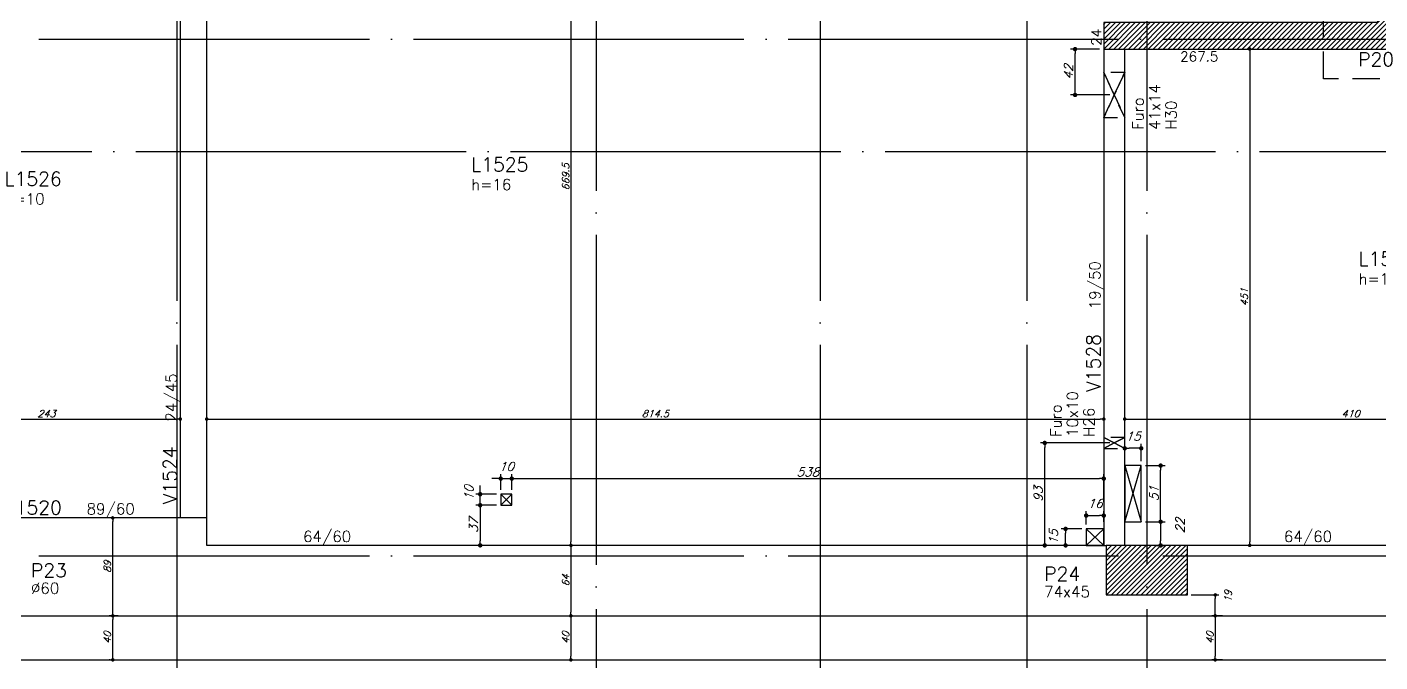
# Model space of a CAD drawing. Header units: millimetres. Extents: x -2368 to 4502, y -1988 to 2217.
# Drawn here: x -1226 to 2, y -581 to -4 of the extents above; entities that cross this region are included whole.
import ezdxf
from ezdxf.enums import TextEntityAlignment as Align

# ---------------------------------------------------------------- set-up
doc = ezdxf.new("R2010")
doc.units = ezdxf.units.MM
doc.header["$LTSCALE"] = 50
for name, pattern in [('DASHED', [0.75, 0.5, -0.25]), ('EIXO', [6.8, 6, -0.4, 0, -0.4]), ('HIDDEN', [0.375, 0.25, -0.125])]:
    doc.linetypes.add(name, pattern=pattern)
for name, color, linetype in [('F-AUX-RED', 1, 'Continuous'), ('F-COTAS', 106, 'Continuous'), ('F-COTAS-FUROS', 50, 'Continuous'), ('F-COTAS-FUROS VIGA', 50, 'Continuous'), ('F-EIXO', 12, 'EIXO'), ('F-FURO-PAREDE', 2, 'HIDDEN'), ('F-FURO-PAREDE-TEXTOS', 2, 'Continuous'), ('F-LAJES', 3, 'Continuous'), ('F-LAJES-DIM', 2, 'Continuous'), ('F-LAJES-NOME', 4, 'Continuous'), ('F-PILARES-DIM', 172, 'Continuous'), ('F-PILARES-HACH', 174, 'Continuous'), ('F-PILARES-NOME', 170, 'Continuous'), ('F-PILARES-S', 170, 'Continuous'), ('F-TEXTO', 6, 'Continuous'), ('F-VIGAS', 3, 'Continuous'), ('F-VIGAS-DIM', 2, 'Continuous'), ('F-VIGAS-NOME', 4, 'Continuous'), ('F-VÃO', 1, 'Continuous')]:
    doc.layers.add(name, color=color, linetype=linetype)
doc.styles.add('CP-TEXT-INCL', font='romans.shx', dxfattribs={"oblique": 20})
doc.styles.add('MCP', font='romans.shx')
doc.styles.add('ROMANS', font='romans.shx')
doc.dimstyles.new('CP-COTAS-50', dxfattribs={"dimscale": 0.64, "dimtxt": 10, "dimasz": 5, "dimexe": 5, "dimexo": 5, "dimgap": 2.5, "dimtad": 1, "dimdec": 1, "dimdsep": 46, "dimtxsty": 'CP-TEXT-INCL', "dimblk1": 'DOT', "dimblk2": 'DOT', "dimsah": 1, "dimcen": 9, "dimclrd": 256, "dimclre": 256, "dimclrt": 256, "dimadec": 0, "dimazin": 0, "dimtfac": 1, "dimtdec": 1, "dimtmove": 2, "dimatfit": 3, "dimldrblk": 'DOT', "dimfxl": 0, "dimtolj": 1, "dimarcsym": 0})
doc.dimstyles.new('CP-COTAS-50-FUROS', dxfattribs={"dimscale": 0.8, "dimtxt": 10, "dimasz": 5, "dimexe": 5, "dimexo": 5, "dimgap": 2.5, "dimtad": 1, "dimdec": 0, "dimdsep": 46, "dimtxsty": 'CP-TEXT-INCL', "dimblk1": 'DOT', "dimblk2": 'DOT', "dimsah": 1, "dimcen": 9, "dimclrd": 256, "dimclre": 256, "dimclrt": 256, "dimadec": 0, "dimazin": 0, "dimtfac": 1, "dimtdec": 0, "dimtmove": 2, "dimatfit": 3, "dimldrblk": 'DOT', "dimfxl": 0, "dimtolj": 1, "dimarcsym": 0})

# ---------------------------------------------------------------- blocks, each defined once
blk = doc.blocks.new('*U14')
at = {"layer": 'F-EIXO'}
blk.add_line((0, 0), (4945.5, 0), dxfattribs=at)
at = {"layer": 'F-TEXTO', "style": 'ROMANS'}
blk.add_attdef('EIXO', text='', height=17.5, dxfattribs=at).set_placement((-28.2, 0), align=Align.MIDDLE_CENTER)
blk = doc.blocks.new('*U13')
at = {"layer": 'F-EIXO'}
blk.add_line((0, 0), (4857.5, 0), dxfattribs=at)
at = {"layer": 'F-TEXTO', "style": 'ROMANS'}
blk.add_attdef('EIXO', text='', height=17.5, dxfattribs=at).set_placement((-28.2, 0), align=Align.MIDDLE_CENTER)
blk = doc.blocks.new('*U19')
at = {"layer": 'F-EIXO'}
blk.add_line((0, 0), (0, -2878.8), dxfattribs=at)
at = {"layer": 'F-TEXTO', "style": 'ROMANS'}
blk.add_attdef('EIXO', text='', height=17.5, rotation=360, dxfattribs=at).set_placement((0, 28.2), align=Align.MIDDLE_CENTER)
blk = doc.blocks.new('*U172')
at = {"layer": 'F-EIXO'}
blk.add_line((0, 0), (0, -2778.8), dxfattribs=at)
at = {"layer": 'F-TEXTO', "style": 'ROMANS'}
blk.add_attdef('EIXO', text='', height=17.5, rotation=360, dxfattribs=at).set_placement((0, 28.2), align=Align.MIDDLE_CENTER)
blk = doc.blocks.new('*U173')
at = {"layer": 'F-EIXO'}
blk.add_line((0, 0), (0, -2878.8), dxfattribs=at)
at = {"layer": 'F-TEXTO', "style": 'ROMANS'}
blk.add_attdef('EIXO', text='', height=17.5, rotation=360, dxfattribs=at).set_placement((0, 28.2), align=Align.MIDDLE_CENTER)
blk = doc.blocks.new('_DOT')
at = {"color": 0, "linetype": 'ByBlock'}
blk.add_line((-0.5, 0), (-1, 0), dxfattribs=at)
at = {"color": 0, "linetype": 'ByBlock', "const_width": 0.5}
blk.add_lwpolyline([(-0.25, 0, 1), (0.25, 0, 1)], format="xyb", close=True, dxfattribs=at)
blk = doc.blocks.new('*D73')
at = {"layer": 'DEFPOINTS', "color": 0, "transparency": 16777216}
for p in [(-1330, -360.2), (-1087, -360.2), (-1087, -360.2)]:
    blk.add_point(p, dxfattribs=at)
at = {"layer": 'F-COTAS', "lineweight": -2, "transparency": 16777216}
blk.add_line((-1326.8, -360.2), (-1090.2, -360.2), dxfattribs=at)
at = {"layer": 'F-COTAS', "lineweight": -2, "transparency": 16777216, "xscale": 3.2, "yscale": 3.2, "zscale": 3.2, "rotation": 180}
blk.add_blockref('_DOT', (-1330, -360.2), dxfattribs=at)
at = {"layer": 'F-COTAS', "lineweight": -2, "transparency": 16777216, "xscale": 3.2, "yscale": 3.2, "zscale": 3.2}
blk.add_blockref('_DOT', (-1087, -360.2), dxfattribs=at)
at = {"layer": 'F-COTAS', "transparency": 16777216, "insert": (-1208.5, -355.4), "char_height": 6.4, "attachment_point": 5, "style": 'CP-TEXT-INCL'}
blk.add_mtext('\\A1;243', dxfattribs=at)
blk = doc.blocks.new('*D74')
at = {"layer": 'DEFPOINTS', "color": 0, "transparency": 16777216}
for p in [(-1063, -360.2), (-248.5, -360.2), (-248.5, -360.2)]:
    blk.add_point(p, dxfattribs=at)
at = {"layer": 'F-COTAS', "lineweight": -2, "transparency": 16777216}
blk.add_line((-1059.8, -360.2), (-251.7, -360.2), dxfattribs=at)
at = {"layer": 'F-COTAS', "lineweight": -2, "transparency": 16777216, "xscale": 3.2, "yscale": 3.2, "zscale": 3.2, "rotation": 180}
blk.add_blockref('_DOT', (-1063, -360.2), dxfattribs=at)
at = {"layer": 'F-COTAS', "lineweight": -2, "transparency": 16777216, "xscale": 3.2, "yscale": 3.2, "zscale": 3.2}
blk.add_blockref('_DOT', (-248.5, -360.2), dxfattribs=at)
at = {"layer": 'F-COTAS', "transparency": 16777216, "insert": (-655.8, -355.4), "char_height": 6.4, "attachment_point": 5, "style": 'CP-TEXT-INCL'}
blk.add_mtext('\\A1;814.5', dxfattribs=at)
blk = doc.blocks.new('*D75')
at = {"layer": 'DEFPOINTS', "color": 0, "transparency": 16777216}
for p in [(-229.5, -360.2), (180.5, -360.2), (180.5, -360.2)]:
    blk.add_point(p, dxfattribs=at)
at = {"layer": 'F-COTAS', "lineweight": -2, "transparency": 16777216}
blk.add_line((-226.3, -360.2), (177.3, -360.2), dxfattribs=at)
at = {"layer": 'F-COTAS', "lineweight": -2, "transparency": 16777216, "xscale": 3.2, "yscale": 3.2, "zscale": 3.2, "rotation": 180}
blk.add_blockref('_DOT', (-229.5, -360.2), dxfattribs=at)
at = {"layer": 'F-COTAS', "lineweight": -2, "transparency": 16777216, "xscale": 3.2, "yscale": 3.2, "zscale": 3.2}
blk.add_blockref('_DOT', (180.5, -360.2), dxfattribs=at)
at = {"layer": 'F-COTAS', "transparency": 16777216, "insert": (-24.5, -355.4), "char_height": 6.4, "attachment_point": 5, "style": 'CP-TEXT-INCL'}
blk.add_mtext('\\A1;410', dxfattribs=at)
blk = doc.blocks.new('*D122')
at = {"layer": 'DEFPOINTS', "color": 0, "transparency": 16777216}
for p in [(-732.3, 194.5), (-732.3, -475), (-732.3, -475)]:
    blk.add_point(p, dxfattribs=at)
at = {"layer": 'F-COTAS', "lineweight": -2, "transparency": 16777216}
blk.add_line((-732.3, 191.3), (-732.3, -471.8), dxfattribs=at)
at = {"layer": 'F-COTAS', "lineweight": -2, "transparency": 16777216, "xscale": 3.2, "yscale": 3.2, "zscale": 3.2}
for p, rotation in [((-732.3, 194.5), 90), ((-732.3, -475), 270)]:
    blk.add_blockref('_DOT', p, dxfattribs=dict(at, rotation=rotation))
at = {"layer": 'F-COTAS', "transparency": 16777216, "insert": (-737.1, -140.3), "char_height": 6.4, "attachment_point": 5, "rotation": 90, "style": 'CP-TEXT-INCL'}
blk.add_mtext('\\A1;669.5', dxfattribs=at)
blk = doc.blocks.new('*D32')
at = {"layer": 'DEFPOINTS', "color": 0, "transparency": 16777216}
for p in [(-732.3, -475), (-732.3, -539), (-732.3, -539)]:
    blk.add_point(p, dxfattribs=at)
at = {"layer": 'F-COTAS', "lineweight": -2, "transparency": 16777216}
blk.add_line((-732.3, -478.2), (-732.3, -535.8), dxfattribs=at)
at = {"layer": 'F-COTAS', "lineweight": -2, "transparency": 16777216, "xscale": 3.2, "yscale": 3.2, "zscale": 3.2}
for p, rotation in [((-732.3, -475), 90), ((-732.3, -539), 270)]:
    blk.add_blockref('_DOT', p, dxfattribs=dict(at, rotation=rotation))
at = {"layer": 'F-COTAS', "transparency": 16777216, "insert": (-737.1, -507), "char_height": 6.4, "attachment_point": 5, "rotation": 90, "style": 'CP-TEXT-INCL'}
blk.add_mtext('\\A1;64', dxfattribs=at)
blk = doc.blocks.new('*D33')
at = {"layer": 'DEFPOINTS', "color": 0, "transparency": 16777216}
for p in [(-732.3, -539), (-732.3, -579), (-732.3, -579)]:
    blk.add_point(p, dxfattribs=at)
at = {"layer": 'F-COTAS', "lineweight": -2, "transparency": 16777216}
blk.add_line((-732.3, -542.2), (-732.3, -575.8), dxfattribs=at)
at = {"layer": 'F-COTAS', "lineweight": -2, "transparency": 16777216, "xscale": 3.2, "yscale": 3.2, "zscale": 3.2}
for p, rotation in [((-732.3, -539), 90), ((-732.3, -579), 270)]:
    blk.add_blockref('_DOT', p, dxfattribs=dict(at, rotation=rotation))
at = {"layer": 'F-COTAS', "transparency": 16777216, "insert": (-737.1, -559), "char_height": 6.4, "attachment_point": 5, "rotation": 90, "style": 'CP-TEXT-INCL'}
blk.add_mtext('\\A1;40', dxfattribs=at)
blk = doc.blocks.new('*D40')
at = {"layer": 'DEFPOINTS', "color": 0, "transparency": 16777216}
for p in [(-116, -24), (-116, -475), (-116, -475)]:
    blk.add_point(p, dxfattribs=at)
at = {"layer": 'F-COTAS', "lineweight": -2, "transparency": 16777216}
blk.add_line((-116, -27.2), (-116, -471.8), dxfattribs=at)
at = {"layer": 'F-COTAS', "lineweight": -2, "transparency": 16777216, "xscale": 3.2, "yscale": 3.2, "zscale": 3.2}
for p, rotation in [((-116, -24), 90), ((-116, -475), 270)]:
    blk.add_blockref('_DOT', p, dxfattribs=dict(at, rotation=rotation))
at = {"layer": 'F-COTAS', "transparency": 16777216, "insert": (-120.8, -249.5), "char_height": 6.4, "attachment_point": 5, "rotation": 90, "style": 'CP-TEXT-INCL'}
blk.add_mtext('\\A1;451', dxfattribs=at)
blk = doc.blocks.new('*D134')
at = {"layer": 'DEFPOINTS', "color": 0, "transparency": 16777216}
for p in [(-1148.3, -539), (-1147.4, -539), (-1147.4, -579)]:
    blk.add_point(p, dxfattribs=at)
at = {"layer": 'F-COTAS', "lineweight": -2, "transparency": 16777216}
for p, q in [((-1150.6, -539), (-1151.5, -539)), ((-1148.3, -575.8), (-1148.3, -542.2)), ((-1150.6, -579), (-1151.5, -579))]:
    blk.add_line(p, q, dxfattribs=at)
at = {"layer": 'F-COTAS', "lineweight": -2, "transparency": 16777216, "xscale": 3.2, "yscale": 3.2, "zscale": 3.2}
for p, rotation in [((-1148.3, -539), 90), ((-1148.3, -579), 270)]:
    blk.add_blockref('_DOT', p, dxfattribs=dict(at, rotation=rotation))
at = {"layer": 'F-COTAS', "transparency": 16777216, "insert": (-1153.1, -559), "char_height": 6.4, "attachment_point": 5, "rotation": 90, "style": 'CP-TEXT-INCL'}
blk.add_mtext('\\A1;40', dxfattribs=at)
blk = doc.blocks.new('*D135')
at = {"layer": 'DEFPOINTS', "color": 0, "transparency": 16777216}
for p in [(-1148.3, -450), (-1140.1, -450), (-1140.1, -539)]:
    blk.add_point(p, dxfattribs=at)
at = {"layer": 'F-COTAS', "lineweight": -2, "transparency": 16777216}
for p, q in [((-1143.3, -450), (-1151.5, -450)), ((-1148.3, -535.8), (-1148.3, -453.2)), ((-1143.3, -539), (-1151.5, -539))]:
    blk.add_line(p, q, dxfattribs=at)
at = {"layer": 'F-COTAS', "lineweight": -2, "transparency": 16777216, "xscale": 3.2, "yscale": 3.2, "zscale": 3.2}
for p, rotation in [((-1148.3, -450), 90), ((-1148.3, -539), 270)]:
    blk.add_blockref('_DOT', p, dxfattribs=dict(at, rotation=rotation))
at = {"layer": 'F-COTAS', "transparency": 16777216, "insert": (-1153.1, -494.5), "char_height": 6.4, "attachment_point": 5, "rotation": 90, "style": 'CP-TEXT-INCL'}
blk.add_mtext('\\A1;89', dxfattribs=at)
blk = doc.blocks.new('*D136')
at = {"layer": 'DEFPOINTS', "color": 0, "transparency": 16777216}
for p in [(-172.5, -520), (-147.3, -520), (-140.4, -539)]:
    blk.add_point(p, dxfattribs=at)
at = {"layer": 'F-COTAS', "lineweight": -2, "transparency": 16777216}
for p, q in [((-169.3, -520), (-144.1, -520)), ((-147.3, -535.8), (-147.3, -523.2)), ((-143.6, -539), (-150.5, -539))]:
    blk.add_line(p, q, dxfattribs=at)
at = {"layer": 'F-COTAS', "lineweight": -2, "transparency": 16777216, "xscale": 3.2, "yscale": 3.2, "zscale": 3.2}
for p, rotation in [((-147.3, -520), 90), ((-147.3, -539), 270)]:
    blk.add_blockref('_DOT', p, dxfattribs=dict(at, rotation=rotation))
at = {"layer": 'F-COTAS', "transparency": 16777216, "insert": (-135.6, -521.4), "char_height": 6.4, "attachment_point": 5, "rotation": 90, "style": 'CP-TEXT-INCL'}
blk.add_mtext('\\A1;19', dxfattribs=at)
blk = doc.blocks.new('*D137')
at = {"layer": 'DEFPOINTS', "color": 0, "transparency": 16777216}
for p in [(-137.5, -539), (-147.3, -579), (-137.5, -579)]:
    blk.add_point(p, dxfattribs=at)
at = {"layer": 'F-COTAS', "lineweight": -2, "transparency": 16777216}
for p, q in [((-140.7, -539), (-150.5, -539)), ((-147.3, -542.2), (-147.3, -575.8)), ((-140.7, -579), (-150.5, -579))]:
    blk.add_line(p, q, dxfattribs=at)
at = {"layer": 'F-COTAS', "lineweight": -2, "transparency": 16777216, "xscale": 3.2, "yscale": 3.2, "zscale": 3.2}
for p, rotation in [((-147.3, -539), 90), ((-147.3, -579), 270)]:
    blk.add_blockref('_DOT', p, dxfattribs=dict(at, rotation=rotation))
at = {"layer": 'F-COTAS', "transparency": 16777216, "insert": (-152.1, -559), "char_height": 6.4, "attachment_point": 5, "rotation": 90, "style": 'CP-TEXT-INCL'}
blk.add_mtext('\\A1;40', dxfattribs=at)
blk = doc.blocks.new('*D210')
at = {"layer": 'DEFPOINTS', "color": 0, "transparency": 16777216}
for p in [(-1389, -579), (2295, -855.5), (2295, -972.3)]:
    blk.add_point(p, dxfattribs=at)
at = {"layer": 'F-COTAS', "lineweight": -2, "transparency": 16777216}
for p, q in [((-1389, -582.2), (-1389, -975.5)), ((2295, -858.7), (2295, -975.5)), ((-1385.8, -972.3), (2291.8, -972.3))]:
    blk.add_line(p, q, dxfattribs=at)
at = {"layer": 'F-COTAS', "lineweight": -2, "transparency": 16777216, "xscale": 3.2, "yscale": 3.2, "zscale": 3.2, "rotation": 180}
blk.add_blockref('_DOT', (-1389, -972.3), dxfattribs=at)
at = {"layer": 'F-COTAS', "lineweight": -2, "transparency": 16777216, "xscale": 3.2, "yscale": 3.2, "zscale": 3.2}
blk.add_blockref('_DOT', (2295, -972.3), dxfattribs=at)
at = {"layer": 'F-COTAS', "transparency": 16777216, "insert": (453, -967.5), "char_height": 6.4, "attachment_point": 5, "style": 'CP-TEXT-INCL'}
blk.add_mtext('\\A1;3684', dxfattribs=at)
blk = doc.blocks.new('*D230')
at = {"layer": 'DEFPOINTS', "color": 0, "transparency": 16777216}
for p in [(-1720, 1438), (-1200, 1438), (-1389, -579)]:
    blk.add_point(p, dxfattribs=at)
at = {"layer": 'F-COTAS', "lineweight": -2, "transparency": 16777216}
for p, q in [((-1203.2, 1438), (-1723.2, 1438)), ((-1720, -575.8), (-1720, 1434.8)), ((-1392.2, -579), (-1723.2, -579))]:
    blk.add_line(p, q, dxfattribs=at)
at = {"layer": 'F-COTAS', "lineweight": -2, "transparency": 16777216, "xscale": 3.2, "yscale": 3.2, "zscale": 3.2}
for p, rotation in [((-1720, 1438), 90), ((-1720, -579), 270)]:
    blk.add_blockref('_DOT', p, dxfattribs=dict(at, rotation=rotation))
at = {"layer": 'F-COTAS', "transparency": 16777216, "insert": (-1724.8, 429.5), "char_height": 6.4, "attachment_point": 5, "rotation": 90, "style": 'CP-TEXT-INCL'}
blk.add_mtext('\\A1;2017', dxfattribs=at)
blk = doc.blocks.new('*U278')
at = {"layer": 'F-VÃO'}
for p, q in [((0, 0), (10, 10)), ((0, 10), (10, 0))]:
    blk.add_line(p, q, dxfattribs=at)
at = {"layer": 'F-VÃO', "color": 3}
blk.add_lwpolyline([(0, 0), (10, 0), (10, 10), (0, 10)], close=True, dxfattribs=at)
blk = doc.blocks.new('*U281')
at = {"layer": 'F-VÃO'}
for p, q in [((0, 0), (16, 15)), ((0, 15), (16, 0))]:
    blk.add_line(p, q, dxfattribs=at)
at = {"layer": 'F-VÃO', "color": 3}
blk.add_lwpolyline([(0, 0), (16, 0), (16, 15), (0, 15)], close=True, dxfattribs=at)
blk = doc.blocks.new('*U284')
at = {"layer": 'F-VÃO'}
for p, q in [((0, 0), (15, 51)), ((0, 51), (15, 0))]:
    blk.add_line(p, q, dxfattribs=at)
at = {"layer": 'F-VÃO', "color": 3}
blk.add_lwpolyline([(0, 0), (15, 0), (15, 51), (0, 51)], close=True, dxfattribs=at)
blk = doc.blocks.new('*D371')
at = {"layer": 'DEFPOINTS', "color": 0, "transparency": 16777216}
for p in [(-796, -438.5), (-814.7, -475), (-796, -475)]:
    blk.add_point(p, dxfattribs=at)
at = {"layer": 'F-COTAS-FUROS', "lineweight": -2, "transparency": 16777216}
for p, q in [((-800, -438.5), (-818.7, -438.5)), ((-814.7, -442.5), (-814.7, -471)), ((-800, -475), (-818.7, -475))]:
    blk.add_line(p, q, dxfattribs=at)
at = {"layer": 'F-COTAS-FUROS', "lineweight": -2, "transparency": 16777216, "xscale": 4, "yscale": 4, "zscale": 4}
for p, rotation in [((-814.7, -438.5), 90), ((-814.7, -475), 270)]:
    blk.add_blockref('_DOT', p, dxfattribs=dict(at, rotation=rotation))
at = {"layer": 'F-COTAS-FUROS', "transparency": 16777216, "insert": (-820.7, -456.8), "char_height": 8, "attachment_point": 5, "rotation": 90, "style": 'CP-TEXT-INCL'}
blk.add_mtext('\\A1;37', dxfattribs=at)
blk = doc.blocks.new('*D372')
at = {"layer": 'DEFPOINTS', "color": 0, "transparency": 16777216}
for p in [(-814.7, -428.5), (-796, -428.5), (-796, -438.5)]:
    blk.add_point(p, dxfattribs=at)
at = {"layer": 'F-COTAS-FUROS', "lineweight": -2, "transparency": 16777216}
for p, q in [((-800, -428.5), (-818.7, -428.5)), ((-814.7, -424.5), (-814.7, -420.5)), ((-814.7, -438.5), (-814.7, -428.5)), ((-800, -438.5), (-818.7, -438.5)), ((-814.7, -442.5), (-814.7, -446.5))]:
    blk.add_line(p, q, dxfattribs=at)
at = {"layer": 'F-COTAS-FUROS', "lineweight": -2, "transparency": 16777216, "xscale": 4, "yscale": 4, "zscale": 4}
for p, rotation in [((-814.7, -428.5), 270), ((-814.7, -438.5), 90)]:
    blk.add_blockref('_DOT', p, dxfattribs=dict(at, rotation=rotation))
at = {"layer": 'F-COTAS-FUROS', "transparency": 16777216, "insert": (-824.9, -427.4), "char_height": 8, "attachment_point": 5, "rotation": 90, "style": 'CP-TEXT-INCL'}
blk.add_mtext('\\A1;10', dxfattribs=at)
blk = doc.blocks.new('*D373')
at = {"layer": 'DEFPOINTS', "color": 0, "transparency": 16777216}
for p in [(-786, -414.3), (-796, -428.5), (-786, -428.5)]:
    blk.add_point(p, dxfattribs=at)
at = {"layer": 'F-COTAS-FUROS', "lineweight": -2, "transparency": 16777216}
for p, q in [((-800, -414.3), (-804, -414.3)), ((-796, -424.5), (-796, -410.3)), ((-796, -414.3), (-786, -414.3)), ((-786, -424.5), (-786, -410.3)), ((-782, -414.3), (-778, -414.3))]:
    blk.add_line(p, q, dxfattribs=at)
at = {"layer": 'F-COTAS-FUROS', "lineweight": -2, "transparency": 16777216, "xscale": 4, "yscale": 4, "zscale": 4}
blk.add_blockref('_DOT', (-796, -414.3), dxfattribs=at)
at = {"layer": 'F-COTAS-FUROS', "lineweight": -2, "transparency": 16777216, "xscale": 4, "yscale": 4, "zscale": 4, "rotation": 180}
blk.add_blockref('_DOT', (-786, -414.3), dxfattribs=at)
at = {"layer": 'F-COTAS-FUROS', "transparency": 16777216, "insert": (-791, -403.3), "char_height": 8, "attachment_point": 5, "style": 'CP-TEXT-INCL'}
blk.add_mtext('\\A1;10', dxfattribs=at)
blk = doc.blocks.new('*D374')
at = {"layer": 'DEFPOINTS', "color": 0, "transparency": 16777216}
for p in [(-248.5, -414.3), (-786, -428.5), (-248.5, -439.6)]:
    blk.add_point(p, dxfattribs=at)
at = {"layer": 'F-COTAS-FUROS', "lineweight": -2, "transparency": 16777216}
for p, q in [((-786, -424.5), (-786, -410.3)), ((-782, -414.3), (-252.5, -414.3)), ((-248.5, -435.6), (-248.5, -410.3))]:
    blk.add_line(p, q, dxfattribs=at)
at = {"layer": 'F-COTAS-FUROS', "lineweight": -2, "transparency": 16777216, "xscale": 4, "yscale": 4, "zscale": 4, "rotation": 180}
blk.add_blockref('_DOT', (-786, -414.3), dxfattribs=at)
at = {"layer": 'F-COTAS-FUROS', "lineweight": -2, "transparency": 16777216, "xscale": 4, "yscale": 4, "zscale": 4}
blk.add_blockref('_DOT', (-248.5, -414.3), dxfattribs=at)
at = {"layer": 'F-COTAS-FUROS', "transparency": 16777216, "insert": (-517.3, -408.3), "char_height": 8, "attachment_point": 5, "style": 'CP-TEXT-INCL'}
blk.add_mtext('\\A1;538', dxfattribs=at)
blk = doc.blocks.new('*D375')
at = {"layer": 'DEFPOINTS', "color": 0, "transparency": 16777216}
for p in [(-283.2, -460), (-264.5, -460), (-267.5, -475)]:
    blk.add_point(p, dxfattribs=at)
at = {"layer": 'F-COTAS-FUROS', "lineweight": -2, "transparency": 16777216}
for p, q in [((-268.5, -460), (-287.2, -460)), ((-283.2, -471), (-283.2, -464)), ((-271.5, -475), (-287.2, -475))]:
    blk.add_line(p, q, dxfattribs=at)
at = {"layer": 'F-COTAS-FUROS', "lineweight": -2, "transparency": 16777216, "xscale": 4, "yscale": 4, "zscale": 4}
for p, rotation in [((-283.2, -460), 90), ((-283.2, -475), 270)]:
    blk.add_blockref('_DOT', p, dxfattribs=dict(at, rotation=rotation))
at = {"layer": 'F-COTAS-FUROS', "transparency": 16777216, "insert": (-294.2, -467.5), "char_height": 8, "attachment_point": 5, "rotation": 90, "style": 'CP-TEXT-INCL'}
blk.add_mtext('\\A1;15', dxfattribs=at)
blk = doc.blocks.new('*D376')
at = {"layer": 'DEFPOINTS', "color": 0, "transparency": 16777216}
for p in [(-248.5, -447.9), (-264.5, -460), (-248.5, -457.7)]:
    blk.add_point(p, dxfattribs=at)
at = {"layer": 'F-COTAS-FUROS', "lineweight": -2, "transparency": 16777216}
for p, q in [((-264.5, -456), (-264.5, -443.9)), ((-260.5, -447.9), (-252.5, -447.9)), ((-248.5, -453.7), (-248.5, -443.9))]:
    blk.add_line(p, q, dxfattribs=at)
at = {"layer": 'F-COTAS-FUROS', "lineweight": -2, "transparency": 16777216, "xscale": 4, "yscale": 4, "zscale": 4, "rotation": 180}
blk.add_blockref('_DOT', (-264.5, -447.9), dxfattribs=at)
at = {"layer": 'F-COTAS-FUROS', "lineweight": -2, "transparency": 16777216, "xscale": 4, "yscale": 4, "zscale": 4}
blk.add_blockref('_DOT', (-248.5, -447.9), dxfattribs=at)
at = {"layer": 'F-COTAS-FUROS', "transparency": 16777216, "insert": (-256.5, -436.9), "char_height": 8, "attachment_point": 5, "style": 'CP-TEXT-INCL'}
blk.add_mtext('\\A1;16', dxfattribs=at)
blk = doc.blocks.new('*D377')
at = {"layer": 'DEFPOINTS', "color": 0, "transparency": 16777216}
for p in [(-214.5, -453.5), (-205.7, -475), (-196.9, -475)]:
    blk.add_point(p, dxfattribs=at)
at = {"layer": 'F-COTAS-FUROS', "lineweight": -2, "transparency": 16777216}
for p, q in [((-210.5, -453.5), (-192.9, -453.5)), ((-196.9, -457.5), (-196.9, -471)), ((-201.7, -475), (-192.9, -475))]:
    blk.add_line(p, q, dxfattribs=at)
at = {"layer": 'F-COTAS-FUROS', "lineweight": -2, "transparency": 16777216, "xscale": 4, "yscale": 4, "zscale": 4}
for p, rotation in [((-196.9, -453.5), 90), ((-196.9, -475), 270)]:
    blk.add_blockref('_DOT', p, dxfattribs=dict(at, rotation=rotation))
at = {"layer": 'F-COTAS-FUROS', "transparency": 16777216, "insert": (-179.3, -457.1), "char_height": 8, "attachment_point": 5, "rotation": 90, "style": 'CP-TEXT-INCL'}
blk.add_mtext('\\A1;22', dxfattribs=at)
blk = doc.blocks.new('*D378')
at = {"layer": 'DEFPOINTS', "color": 0, "transparency": 16777216}
for p in [(-214.5, -402.5), (-196.9, -402.5), (-214.5, -453.5)]:
    blk.add_point(p, dxfattribs=at)
at = {"layer": 'F-COTAS-FUROS', "lineweight": -2, "transparency": 16777216}
for p, q in [((-210.5, -402.5), (-192.9, -402.5)), ((-196.9, -449.5), (-196.9, -406.5)), ((-210.5, -453.5), (-192.9, -453.5))]:
    blk.add_line(p, q, dxfattribs=at)
at = {"layer": 'F-COTAS-FUROS', "lineweight": -2, "transparency": 16777216, "xscale": 4, "yscale": 4, "zscale": 4}
for p, rotation in [((-196.9, -402.5), 90), ((-196.9, -453.5), 270)]:
    blk.add_blockref('_DOT', p, dxfattribs=dict(at, rotation=rotation))
at = {"layer": 'F-COTAS-FUROS', "transparency": 16777216, "insert": (-202.9, -428), "char_height": 8, "attachment_point": 5, "rotation": 90, "style": 'CP-TEXT-INCL'}
blk.add_mtext('\\A1;51', dxfattribs=at)
blk = doc.blocks.new('*D379')
at = {"layer": 'DEFPOINTS', "color": 0, "transparency": 16777216}
for p in [(-229.5, -386.8), (-229.5, -395.6), (-214.5, -402.5)]:
    blk.add_point(p, dxfattribs=at)
at = {"layer": 'F-COTAS-FUROS', "lineweight": -2, "transparency": 16777216}
for p, q in [((-229.5, -391.6), (-229.5, -382.8)), ((-218.5, -386.8), (-225.5, -386.8)), ((-214.5, -398.5), (-214.5, -382.8))]:
    blk.add_line(p, q, dxfattribs=at)
at = {"layer": 'F-COTAS-FUROS', "lineweight": -2, "transparency": 16777216, "xscale": 4, "yscale": 4, "zscale": 4, "rotation": 180}
blk.add_blockref('_DOT', (-229.5, -386.8), dxfattribs=at)
at = {"layer": 'F-COTAS-FUROS', "lineweight": -2, "transparency": 16777216, "xscale": 4, "yscale": 4, "zscale": 4}
blk.add_blockref('_DOT', (-214.5, -386.8), dxfattribs=at)
at = {"layer": 'F-COTAS-FUROS', "transparency": 16777216, "insert": (-222, -375.8), "char_height": 8, "attachment_point": 5, "style": 'CP-TEXT-INCL'}
blk.add_mtext('\\A1;15', dxfattribs=at)
blk = doc.blocks.new('*D500')
at = {"layer": 'DEFPOINTS', "color": 0, "linetype": 'Continuous', "transparency": 16777216}
for p in [(-274.6, -24), (-248.5, -24), (-239, -65.7)]:
    blk.add_point(p, dxfattribs=at)
at = {"layer": 'F-COTAS-FUROS VIGA', "linetype": 'Continuous', "lineweight": -2, "transparency": 16777216}
for p, q in [((-252.5, -24), (-278.6, -24)), ((-274.6, -61.7), (-274.6, -28)), ((-243, -65.7), (-278.6, -65.7))]:
    blk.add_line(p, q, dxfattribs=at)
at = {"layer": 'F-COTAS-FUROS VIGA', "linetype": 'Continuous', "lineweight": -2, "transparency": 16777216, "xscale": 4, "yscale": 4, "zscale": 4}
for p, rotation in [((-274.6, -24), 90), ((-274.6, -65.7), 270)]:
    blk.add_blockref('_DOT', p, dxfattribs=dict(at, rotation=rotation))
at = {"layer": 'F-COTAS-FUROS VIGA', "linetype": 'Continuous', "transparency": 16777216, "insert": (-280.6, -44.9), "char_height": 8, "attachment_point": 5, "rotation": 90, "style": 'CP-TEXT-INCL'}
blk.add_mtext('\\A1;42', dxfattribs=at)
blk = doc.blocks.new('*D501')
at = {"layer": 'DEFPOINTS', "color": 0, "linetype": 'Continuous', "transparency": 16777216}
for p in [(-302.1, -381.9), (-239, -381.9), (-300.7, -475)]:
    blk.add_point(p, dxfattribs=at)
at = {"layer": 'F-COTAS-FUROS VIGA', "linetype": 'Continuous', "lineweight": -2, "transparency": 16777216}
for p, q in [((-243, -381.9), (-306.1, -381.9)), ((-302.1, -471), (-302.1, -385.9)), ((-304.7, -475), (-306.1, -475))]:
    blk.add_line(p, q, dxfattribs=at)
at = {"layer": 'F-COTAS-FUROS VIGA', "linetype": 'Continuous', "lineweight": -2, "transparency": 16777216, "xscale": 4, "yscale": 4, "zscale": 4}
for p, rotation in [((-302.1, -381.9), 90), ((-302.1, -475), 270)]:
    blk.add_blockref('_DOT', p, dxfattribs=dict(at, rotation=rotation))
at = {"layer": 'F-COTAS-FUROS VIGA', "linetype": 'Continuous', "transparency": 16777216, "insert": (-308.1, -428.5), "char_height": 8, "attachment_point": 5, "rotation": 90, "style": 'CP-TEXT-INCL'}
blk.add_mtext('\\A1;93', dxfattribs=at)

msp = doc.modelspace()

# ---------------------------------------------------------------- hatches: boundary and pattern name
at = {"layer": 'F-PILARES-HACH', "linetype": 'Continuous'}
h = msp.add_hatch(dxfattribs=at)
h.set_pattern_fill('ANSI31', color=256, style=0)
h.paths.add_polyline_path([(19, -24), (19, 493.5), (0, 493.5), (0, 0), (-248.5, 0), (-248.5, -24)], flags=16)
h = msp.add_hatch(dxfattribs=at)
h.set_pattern_fill('ANSI31', color=256, style=0)
h.paths.add_polyline_path([(-246.5, -520), (-172.5, -520), (-172.5, -475), (-246.5, -475)], flags=16)

# ---------------------------------------------------------------- linework, layer by layer
at = {"layer": 'F-AUX-RED', "color": 4, "linetype": 'DASHED'}
msp.add_lwpolyline([(-48.96, 347.18), (677.22, 347.18), (677.22, -51.11), (-48.96, -51.11)], close=True, dxfattribs=at)
at = {"layer": 'F-FURO-PAREDE'}
for points in [[(-239, -65.7), (-229.5, -86.2), (-229.5, -45.2), (-239, -65.7), (-229.5, -45.2), (-248.5, -45.2), (-239, -65.7), (-248.5, -45.2), (-248.5, -86.2), (-239, -65.7), (-248.5, -86.2), (-229.5, -86.2), (-239, -65.7)], [(-239, -381.93), (-229.5, -386.93), (-229.5, -376.93), (-239, -381.93), (-229.5, -376.93), (-248.5, -376.93), (-239, -381.93), (-248.5, -376.93), (-248.5, -386.93), (-239, -381.93), (-248.5, -386.93), (-229.5, -386.93), (-239, -381.93)]]:
    msp.add_lwpolyline(points, dxfattribs=at)
at = {"layer": 'F-LAJES', "linetype": 'Continuous'}
msp.add_line((-1389, -579), (878.5, -579), dxfattribs=at)
at = {"layer": 'F-PILARES-S', "linetype": 'Continuous'}
for points in [[(19, -24), (19, 493.5), (0, 493.5), (0, 0), (-248.5, 0), (-248.5, -24), (19, -24)], [(-246.5, -520), (-172.5, -520), (-172.5, -475), (-246.5, -475), (-246.5, -520)]]:
    msp.add_lwpolyline(points, dxfattribs=at)
at = {"layer": 'F-VIGAS'}
for points in [[(-1087, 194.5), (-1087, -450)], [(-1063, -475), (-1063, 194.5)], [(-248.5, -24), (-248.5, -475)], [(-229.5, -475), (-229.5, -24)], [(-1063, -450), (-1259.5, -450)], [(-248.5, -475), (-1063, -475)], [(-248.5, -475), (-246.5, -475)], [(180.5, -475), (-172.5, -475)], [(-1259.5, -539), (-1075, -539)], [(-1075, -539), (-239, -539)], [(-239, -539), (187.5, -539)]]:
    msp.add_lwpolyline(points, dxfattribs=at)

# ---------------------------------------------------------------- block references
at = {"layer": 'F-EIXO', "linetype": 'Continuous'}
for name, p in [('*U19', (-709.5, 1847.82)), ('*U173', (-209.5, 1847.82)), ('*U172', (-1090, 1747.82)), ('*U172', (-506, 1747.82)), ('*U172', (-318.5, 1747.82)), ('*U14', (-1895.47, -15)), ('*U13', (-1807.52, -117)), ('*U14', (-1895.47, -484.5))]:
    msp.add_blockref(name, p, dxfattribs=at)
at = {"layer": 'F-VÃO'}
for name, p in [('*U284', (-229.5, -453.5)), ('*U278', (-796, -438.5)), ('*U281', (-264.5, -475))]:
    msp.add_blockref(name, p, dxfattribs=at)

# ---------------------------------------------------------------- texts
at = {"layer": 'F-FURO-PAREDE-TEXTOS', "linetype": 'Continuous', "style": 'MCP'}
for s, p in [('41x14', (-197.38, -97.37)), ('Furo', (-212.38, -97.37)), ('H30', (-182.38, -97.37)), ('10x10', (-271.97, -376.49)), ('Furo', (-286.97, -376.49)), ('H26', (-256.97, -376.49))]:
    msp.add_text(s, height=10, rotation=90, dxfattribs=at).set_placement(p)
at = {"layer": 'F-LAJES-DIM', "linetype": 'Continuous', "style": 'MCP'}
for s, p in [('h=16', (-822.87, -152.1)), ('h=10', (-1246.58, -165.18)), ('h=14', (-17.22, -237.83))]:
    msp.add_text(s, height=10, dxfattribs=at).set_placement(p)
at = {"layer": 'F-LAJES-NOME', "linetype": 'Continuous', "style": 'MCP'}
for s, p in [('L1525', (-822.87, -135.1)), ('L1526', (-1246.58, -148.18)), ('L1528', (-17.22, -220.83))]:
    msp.add_text(s, height=12.5, dxfattribs=at).set_placement(p)
at = {"layer": 'F-PILARES-DIM', "linetype": 'Continuous', "style": 'MCP'}
msp.add_text('24', height=9, rotation=90, dxfattribs=at).set_placement((-250.75, -21))
for s, height, p in [('267.5', 9, (-179.21, -35.25)), ('%%c60', 10, (-1222.58, -518.93)), ('74x45', 10, (-302.65, -522.13))]:
    msp.add_text(s, height=height, dxfattribs=at).set_placement(p)
at = {"layer": 'F-PILARES-NOME', "linetype": 'Continuous', "style": 'MCP'}
for s, p in [('P20', (-17.62, -39.63)), ('P23', (-1222.58, -503.93)), ('P24', (-302.65, -507.13))]:
    msp.add_text(s, height=12.5, dxfattribs=at).set_placement(p)
at = {"layer": 'F-VIGAS-DIM', "linetype": 'Continuous', "style": 'MCP'}
for s, p in [('19/50', (-251.62, -260.41)), ('24/45', (-1090.12, -362.5))]:
    msp.add_text(s, height=10, rotation=90, dxfattribs=at).set_placement(p)
for s, p in [('89/60', (-1172, -446.88)), ('64/60', (-975.5, -471.88)), ('64/60', (-85, -471.88))]:
    msp.add_text(s, height=10, dxfattribs=at).set_placement(p)
at = {"layer": 'F-VIGAS-NOME', "linetype": 'Continuous', "style": 'MCP'}
for s, p in [('V1528', (-251.62, -335.41)), ('V1524', (-1090.12, -437.5))]:
    msp.add_text(s, height=12.5, rotation=90, dxfattribs=at).set_placement(p)
msp.add_text('V1520', height=12.5, dxfattribs=at).set_placement((-1247, -446.88))

# ---------------------------------------------------------------- dimensions: what is measured, and where the dimension line sits
at = {"layer": 'F-COTAS'}
for base, p1, p2, angle, picture, middle in [((-1720.01, 1438), (-1389, -579), (-1200, 1438), 90, '*D230', (-1724.81, 429.5)), ((-732.28, -475), (-732.28, 194.5), (-732.28, -475), 90, '*D122', (-737.08, -140.25)), ((-115.99, -475), (-115.99, -24), (-115.99, -475), 90, '*D40', (-120.79, -249.5)), ((-1087, -360.22), (-1330, -360.22), (-1087, -360.22), 180, '*D73', (-1208.5, -355.42)), ((-248.5, -360.22), (-1063, -360.22), (-248.5, -360.22), 180, '*D74', (-655.75, -355.42)), ((180.5, -360.22), (-229.5, -360.22), (180.5, -360.22), 180, '*D75', (-24.5, -355.42)), ((-1148.26, -450), (-1140.12, -539), (-1140.12, -450), 90, '*D135', (-1153.06, -494.5)), ((-732.28, -539), (-732.28, -475), (-732.28, -539), 90, '*D32', (-737.08, -507)), ((-1148.26, -539), (-1147.4, -579), (-1147.4, -539), 90, '*D134', (-1153.06, -559)), ((-732.28, -579), (-732.28, -539), (-732.28, -579), 90, '*D33', (-737.08, -559)), ((-147.35, -579), (-137.5, -539), (-137.5, -579), 90, '*D137', (-152.15, -559))]:
    dim = msp.add_linear_dim(base=base, p1=p1, p2=p2, angle=angle, dimstyle='CP-COTAS-50', dxfattribs=at)
    dim.commit()
    dim.dimension.update_dxf_attribs({"geometry": picture, "text_midpoint": middle})
dim = msp.add_linear_dim(base=(-147.35, -520), p1=(-140.4, -539), p2=(-172.5, -520), angle=90, dimstyle='CP-COTAS-50', dxfattribs=at)
dim.commit()
dim.dimension.update_dxf_attribs({"geometry": '*D136', "text_midpoint": (-135.58, -521.43), "dimtype": 160})
dim = msp.add_linear_dim(base=(2295, -972.32), p1=(-1389, -579), p2=(2295, -855.53), dimstyle='CP-COTAS-50', dxfattribs=at)
dim.commit()
dim.dimension.update_dxf_attribs({"geometry": '*D210', "text_midpoint": (453, -967.52)})
at = {"layer": 'F-COTAS-FUROS'}
for base, p1, p2, picture, middle in [((-229.5, -386.83), (-214.5, -402.5), (-229.5, -395.58), '*D379', (-222, -375.83)), ((-786, -414.31), (-796, -428.5), (-786, -428.5), '*D373', (-791, -403.31)), ((-248.5, -414.3107), (-786.0037, -428.5), (-248.5, -439.5509), '*D374', (-517.2519, -408.3107)), ((-248.5, -447.89), (-264.5, -460), (-248.5, -457.75), '*D376', (-256.5, -436.89))]:
    dim = msp.add_linear_dim(base=base, p1=p1, p2=p2, dimstyle='CP-COTAS-50-FUROS', dxfattribs=at)
    dim.commit()
    dim.dimension.update_dxf_attribs({"geometry": picture, "text_midpoint": middle})
for base, p1, p2, picture, middle in [((-196.91, -402.5), (-214.5, -453.5), (-214.5, -402.5), '*D378', (-202.91, -428)), ((-814.70524023, -475), (-796.0037, -438.5), (-796.0037, -475), '*D371', (-820.70524023, -456.75)), ((-283.23, -460), (-267.49, -475), (-264.5, -460), '*D375', (-294.23, -467.5))]:
    dim = msp.add_linear_dim(base=base, p1=p1, p2=p2, angle=90, dimstyle='CP-COTAS-50-FUROS', dxfattribs=at)
    dim.commit()
    dim.dimension.update_dxf_attribs({"geometry": picture, "text_midpoint": middle})
for base, p1, p2, picture, middle in [((-814.71, -428.5), (-796, -438.5), (-796, -428.5), '*D372', (-824.9, -427.36)), ((-196.90678568, -475), (-214.5, -453.5), (-205.66116107, -475), '*D377', (-179.30678568, -457.08523773))]:
    dim = msp.add_linear_dim(base=base, p1=p1, p2=p2, angle=90, dimstyle='CP-COTAS-50-FUROS', dxfattribs=at)
    dim.commit()
    dim.dimension.update_dxf_attribs({"geometry": picture, "text_midpoint": middle, "dimtype": 160})
at = {"layer": 'F-COTAS-FUROS VIGA', "linetype": 'Continuous'}
for base, p1, p2, picture, middle in [((-274.58, -24), (-239, -65.7), (-248.5, -24), '*D500', (-280.58, -44.85)), ((-302.12, -381.93), (-300.73, -475), (-239, -381.93), '*D501', (-308.12, -428.46))]:
    dim = msp.add_linear_dim(base=base, p1=p1, p2=p2, angle=90, dimstyle='CP-COTAS-50-FUROS', dxfattribs=at)
    dim.commit()
    dim.dimension.update_dxf_attribs({"geometry": picture, "text_midpoint": middle})

doc.saveas('drawing.dxf')
